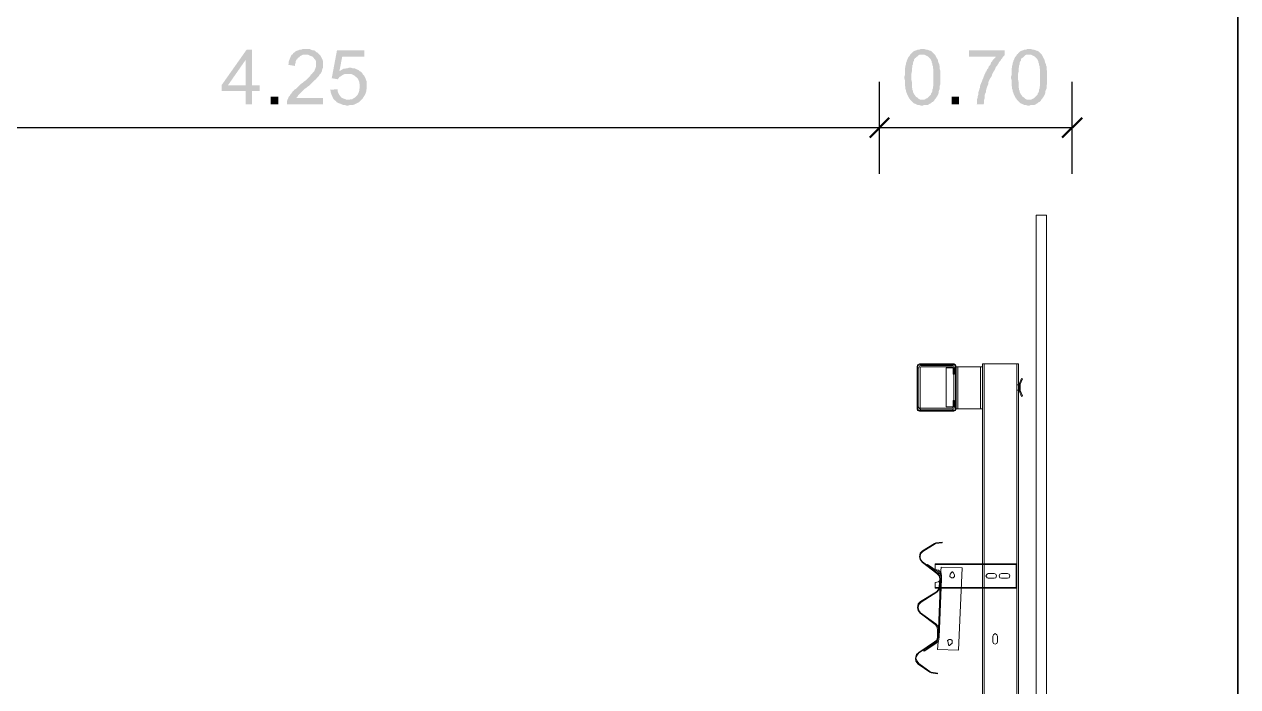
# Model space of a CAD drawing. Header units: millimetres. Extents: x -35.3 to 0.3, y 0.4 to 20.6.
# Drawn here: x -23.047 to -21.313, y 17.907 to 18.854 of the extents above; entities that cross this region are included whole.
import ezdxf

# ---------------------------------------------------------------- set-up
doc = ezdxf.new("R2010")
doc.units = ezdxf.units.MM
for name, color, linetype in [('Layer1', 3, 'Continuous'), ('PDF _Geometria', 7, 'Continuous'), ('PDF _Riempimenti solidi', 7, 'Continuous')]:
    doc.layers.add(name, color=color, linetype=linetype)

msp = doc.modelspace()

# ---------------------------------------------------------------- hatches: boundary and pattern name
at = {"layer": 'PDF _Riempimenti solidi', "transparency": 33554559}
for points in [[(-22.7218, 18.8177), (-22.7293, 18.8177), (-22.7652, 18.7668), (-22.7652, 18.7585), (-22.731, 18.7585), (-22.731, 18.7393), (-22.7218, 18.7393), (-22.7218, 18.7585), (-22.711, 18.7585), (-22.711, 18.7668), (-22.756, 18.7668), (-22.731, 18.8027)], [(-22.7218, 18.8177), (-22.731, 18.8027), (-22.731, 18.7668), (-22.756, 18.7668), (-22.7218, 18.7668)], [(-22.6252, 18.8102), (-22.6443, 18.8102), (-22.641, 18.8102), (-22.6393, 18.8093), (-22.6377, 18.8085), (-22.6352, 18.8077), (-22.6343, 18.8068), (-22.6335, 18.806), (-22.6327, 18.8043), (-22.631, 18.8027), (-22.6302, 18.801), (-22.6302, 18.7935), (-22.631, 18.791), (-22.6318, 18.7893), (-22.6327, 18.7868), (-22.6343, 18.7852), (-22.6352, 18.7843), (-22.636, 18.7827), (-22.6377, 18.7818), (-22.6385, 18.7802), (-22.6402, 18.7785), (-22.6418, 18.7768), (-22.6435, 18.7752), (-22.6452, 18.7735), (-22.6477, 18.7718), (-22.6493, 18.7702), (-22.6518, 18.7685), (-22.6535, 18.7668), (-22.6552, 18.7652), (-22.6585, 18.7618), (-22.6602, 18.761), (-22.6618, 18.7593), (-22.6635, 18.7577), (-22.6643, 18.7568), (-22.6652, 18.7552), (-22.6668, 18.7535), (-22.6677, 18.7518), (-22.6693, 18.7502), (-22.6702, 18.7477), (-22.671, 18.746), (-22.6718, 18.7435), (-22.6718, 18.7393), (-22.6202, 18.7393), (-22.6202, 18.7485), (-22.6585, 18.7485), (-22.6568, 18.7502), (-22.656, 18.7518), (-22.6543, 18.7535), (-22.6535, 18.7543), (-22.6527, 18.7552), (-22.651, 18.7568), (-22.6477, 18.7602), (-22.646, 18.7618), (-22.6435, 18.7635), (-22.6427, 18.7643), (-22.6402, 18.766), (-22.6385, 18.7677), (-22.6368, 18.7693), (-22.6335, 18.7727), (-22.6318, 18.7743), (-22.6302, 18.7752), (-22.6293, 18.7768), (-22.626, 18.7802), (-22.6252, 18.7818), (-22.6235, 18.7835), (-22.6218, 18.7868), (-22.6218, 18.7877), (-22.621, 18.7902), (-22.6202, 18.7918), (-22.6202, 18.801), (-22.621, 18.8035), (-22.6235, 18.8085)], [(-22.6443, 18.8185), (-22.6493, 18.8185), (-22.651, 18.8177), (-22.6535, 18.8177), (-22.6552, 18.8168), (-22.6577, 18.816), (-22.6593, 18.8152), (-22.661, 18.8135), (-22.6627, 18.8127), (-22.6635, 18.811), (-22.6652, 18.8102), (-22.666, 18.8085), (-22.6668, 18.8068), (-22.6677, 18.8043), (-22.6685, 18.8027), (-22.6693, 18.8002), (-22.6693, 18.7977), (-22.6702, 18.796), (-22.6602, 18.7943), (-22.6602, 18.7968), (-22.6593, 18.7993), (-22.6593, 18.801), (-22.6585, 18.8027), (-22.6568, 18.8043), (-22.656, 18.806), (-22.6543, 18.8068), (-22.6527, 18.8085), (-22.651, 18.8093), (-22.6493, 18.8102), (-22.6252, 18.8102), (-22.6268, 18.8118), (-22.6285, 18.8135), (-22.6302, 18.8143), (-22.6318, 18.816), (-22.6335, 18.8168), (-22.6352, 18.8168), (-22.6377, 18.8177), (-22.6393, 18.8185), (-22.6418, 18.8185)], [(-22.561, 18.8168), (-22.6002, 18.8168), (-22.6077, 18.7768), (-22.5993, 18.7752), (-22.5977, 18.7768), (-22.5968, 18.7785), (-22.5952, 18.7793), (-22.5927, 18.781), (-22.591, 18.7818), (-22.5893, 18.7827), (-22.5843, 18.7827), (-22.5643, 18.7843), (-22.566, 18.786), (-22.5968, 18.7868), (-22.5927, 18.8077), (-22.561, 18.8077)], [(-21.781, 18.8102), (-21.7818, 18.8085), (-21.7835, 18.8068), (-21.7843, 18.8052), (-21.7852, 18.8027), (-21.786, 18.801), (-21.786, 18.8002), (-21.7868, 18.7985), (-21.7868, 18.7968), (-21.7877, 18.7943), (-21.7877, 18.7927), (-21.7885, 18.7902), (-21.7885, 18.781), (-21.7893, 18.7785), (-21.7893, 18.7768), (-21.7885, 18.7743), (-21.7885, 18.766), (-21.7877, 18.7643), (-21.7877, 18.7618), (-21.7868, 18.7593), (-21.7868, 18.7577), (-21.786, 18.756), (-21.7852, 18.7535), (-21.7843, 18.7518), (-21.7827, 18.7485), (-21.7818, 18.7477), (-21.781, 18.746), (-21.7802, 18.7452), (-21.7635, 18.746), (-21.766, 18.746), (-21.7677, 18.7468), (-21.7693, 18.7477), (-21.771, 18.7493), (-21.7727, 18.7502), (-21.7743, 18.7527), (-21.7752, 18.7535), (-21.7768, 18.7568), (-21.7768, 18.7585), (-21.7777, 18.7602), (-21.7777, 18.7618), (-21.7785, 18.7643), (-21.7785, 18.7718), (-21.7793, 18.7752), (-21.7793, 18.7827), (-21.7785, 18.786), (-21.7785, 18.791), (-21.7777, 18.7927), (-21.7777, 18.7952), (-21.7768, 18.7968), (-21.7768, 18.7993), (-21.776, 18.801), (-21.7752, 18.8018), (-21.7752, 18.8035), (-21.7743, 18.8052), (-21.7727, 18.806), (-21.771, 18.8077), (-21.7693, 18.8093), (-21.7677, 18.8102), (-21.7635, 18.8102)], [(-21.7635, 18.8185), (-21.766, 18.8185), (-21.7677, 18.8177), (-21.7702, 18.8177), (-21.7718, 18.8168), (-21.7743, 18.816), (-21.776, 18.8152), (-21.7777, 18.8135), (-21.7793, 18.8118), (-21.781, 18.8102), (-21.7602, 18.8102), (-21.7552, 18.8077), (-21.7535, 18.806), (-21.7518, 18.8043), (-21.7518, 18.8035), (-21.751, 18.8027), (-21.7502, 18.801), (-21.7502, 18.7993), (-21.7493, 18.7977), (-21.7493, 18.796), (-21.7485, 18.7943), (-21.7485, 18.7918), (-21.7477, 18.7893), (-21.7477, 18.766), (-21.7485, 18.7643), (-21.7485, 18.7618), (-21.7493, 18.7602), (-21.7493, 18.7577), (-21.7502, 18.756), (-21.751, 18.7552), (-21.751, 18.7535), (-21.7518, 18.7527), (-21.7527, 18.7518), (-21.756, 18.7485), (-21.7577, 18.7477), (-21.761, 18.746), (-21.7635, 18.746), (-21.7802, 18.7452), (-21.7785, 18.7435), (-21.7777, 18.7427), (-21.776, 18.741), (-21.7735, 18.7402), (-21.7702, 18.7385), (-21.7677, 18.7385), (-21.766, 18.7377), (-21.7627, 18.7377), (-21.761, 18.7385), (-21.756, 18.7385), (-21.7527, 18.7402), (-21.7502, 18.7418), (-21.7493, 18.7427), (-21.7485, 18.7427), (-21.7468, 18.7443), (-21.746, 18.746), (-21.7443, 18.7477), (-21.7435, 18.7493), (-21.7418, 18.7518), (-21.741, 18.7535), (-21.7402, 18.756), (-21.7402, 18.7577), (-21.7393, 18.7602), (-21.7385, 18.7618), (-21.7385, 18.766), (-21.7377, 18.7685), (-21.7377, 18.7868), (-21.7385, 18.7893), (-21.7385, 18.7935), (-21.7393, 18.7952), (-21.7393, 18.7968), (-21.7402, 18.7985), (-21.741, 18.801), (-21.741, 18.8027), (-21.7427, 18.8052), (-21.7435, 18.8068), (-21.7452, 18.8102), (-21.7468, 18.8118), (-21.7485, 18.8135), (-21.7502, 18.8152), (-21.7518, 18.816), (-21.7527, 18.816), (-21.7543, 18.8168), (-21.7568, 18.8177), (-21.7585, 18.8177), (-21.761, 18.8185)], [(-21.646, 18.8168), (-21.6968, 18.8168), (-21.6968, 18.8077), (-21.6577, 18.8077), (-21.6585, 18.8077), (-21.6593, 18.806), (-21.6627, 18.8027), (-21.6635, 18.801), (-21.6652, 18.7993), (-21.666, 18.7968), (-21.6668, 18.7952), (-21.6685, 18.7935), (-21.6693, 18.791), (-21.671, 18.7893), (-21.6718, 18.7868), (-21.6727, 18.786), (-21.6735, 18.7843), (-21.6743, 18.7827), (-21.6752, 18.7802), (-21.676, 18.7785), (-21.6768, 18.776), (-21.6777, 18.7743), (-21.6785, 18.7718), (-21.6793, 18.7702), (-21.6802, 18.7677), (-21.681, 18.766), (-21.681, 18.7635), (-21.6818, 18.7618), (-21.6818, 18.761), (-21.6827, 18.7585), (-21.6835, 18.756), (-21.6835, 18.7535), (-21.6843, 18.751), (-21.6843, 18.7493), (-21.6852, 18.7468), (-21.6852, 18.741), (-21.686, 18.7393), (-21.676, 18.7393), (-21.6752, 18.7418), (-21.6752, 18.746), (-21.6743, 18.7485), (-21.6743, 18.7527), (-21.6735, 18.7552), (-21.6727, 18.7568), (-21.6727, 18.7593), (-21.6718, 18.761), (-21.6718, 18.7618), (-21.671, 18.7643), (-21.6702, 18.766), (-21.6693, 18.7685), (-21.6693, 18.7702), (-21.6685, 18.7727), (-21.6668, 18.776), (-21.6652, 18.7785), (-21.6643, 18.7802), (-21.6635, 18.7827), (-21.6627, 18.7843), (-21.6618, 18.786), (-21.6602, 18.7885), (-21.6593, 18.7902), (-21.6585, 18.7927), (-21.6568, 18.7943), (-21.656, 18.796), (-21.6543, 18.7985), (-21.6535, 18.8002), (-21.6518, 18.8018), (-21.651, 18.8035), (-21.6493, 18.8052), (-21.6485, 18.8068), (-21.6468, 18.8085), (-21.646, 18.8093)], [(-21.6285, 18.8102), (-21.6293, 18.8085), (-21.631, 18.8068), (-21.6318, 18.8052), (-21.6327, 18.8027), (-21.6335, 18.801), (-21.6335, 18.8002), (-21.6343, 18.7985), (-21.6343, 18.7968), (-21.6352, 18.7943), (-21.6352, 18.7927), (-21.636, 18.7902), (-21.636, 18.781), (-21.6368, 18.7785), (-21.6368, 18.7768), (-21.636, 18.7743), (-21.636, 18.766), (-21.6352, 18.7643), (-21.6352, 18.7618), (-21.6343, 18.7593), (-21.6343, 18.7577), (-21.6335, 18.756), (-21.6327, 18.7535), (-21.6318, 18.7518), (-21.631, 18.7502), (-21.6302, 18.7485), (-21.6293, 18.7477), (-21.6285, 18.746), (-21.6277, 18.7452), (-21.611, 18.746), (-21.6135, 18.746), (-21.6152, 18.7468), (-21.6168, 18.7477), (-21.6185, 18.7493), (-21.6202, 18.7502), (-21.6218, 18.7527), (-21.6227, 18.7535), (-21.6243, 18.7568), (-21.6243, 18.7585), (-21.6252, 18.7602), (-21.6252, 18.7618), (-21.626, 18.7643), (-21.626, 18.7718), (-21.6268, 18.7752), (-21.6268, 18.7827), (-21.626, 18.786), (-21.626, 18.791), (-21.6252, 18.7927), (-21.6252, 18.7952), (-21.6243, 18.7968), (-21.6243, 18.7993), (-21.6235, 18.801), (-21.6227, 18.8018), (-21.6227, 18.8035), (-21.6218, 18.8052), (-21.6202, 18.806), (-21.6185, 18.8077), (-21.6168, 18.8093), (-21.6152, 18.8102), (-21.611, 18.8102)], [(-21.611, 18.8185), (-21.6135, 18.8185), (-21.6152, 18.8177), (-21.6177, 18.8177), (-21.6193, 18.8168), (-21.6218, 18.816), (-21.6235, 18.8152), (-21.6252, 18.8135), (-21.6268, 18.8118), (-21.6285, 18.8102), (-21.6077, 18.8102), (-21.6027, 18.8077), (-21.601, 18.806), (-21.5993, 18.8043), (-21.5993, 18.8035), (-21.5985, 18.8027), (-21.5977, 18.801), (-21.5977, 18.7993), (-21.5968, 18.7977), (-21.5968, 18.796), (-21.596, 18.7943), (-21.596, 18.7918), (-21.5952, 18.7893), (-21.5952, 18.766), (-21.596, 18.7643), (-21.596, 18.7618), (-21.5968, 18.7602), (-21.5968, 18.7577), (-21.5977, 18.756), (-21.5985, 18.7552), (-21.5985, 18.7535), (-21.5993, 18.7527), (-21.6002, 18.7518), (-21.6035, 18.7485), (-21.6052, 18.7477), (-21.6085, 18.746), (-21.611, 18.746), (-21.6277, 18.7452), (-21.626, 18.7435), (-21.6252, 18.7427), (-21.6235, 18.741), (-21.621, 18.7402), (-21.6177, 18.7385), (-21.6152, 18.7385), (-21.6135, 18.7377), (-21.6102, 18.7377), (-21.6085, 18.7385), (-21.6035, 18.7385), (-21.6002, 18.7402), (-21.5977, 18.7418), (-21.5968, 18.7427), (-21.596, 18.7427), (-21.5943, 18.7443), (-21.5935, 18.746), (-21.5918, 18.7477), (-21.591, 18.7493), (-21.5893, 18.7518), (-21.5885, 18.7535), (-21.5877, 18.756), (-21.5877, 18.7577), (-21.5868, 18.7602), (-21.586, 18.7618), (-21.586, 18.766), (-21.5852, 18.7685), (-21.5852, 18.7868), (-21.586, 18.7893), (-21.586, 18.7935), (-21.5868, 18.7952), (-21.5868, 18.7968), (-21.5877, 18.7985), (-21.5885, 18.801), (-21.5885, 18.8027), (-21.5902, 18.8052), (-21.5918, 18.8085), (-21.5927, 18.8102), (-21.596, 18.8135), (-21.5977, 18.8152), (-21.5993, 18.816), (-21.6002, 18.816), (-21.6018, 18.8168), (-21.6043, 18.8177), (-21.606, 18.8177), (-21.6085, 18.8185)], [(-22.5818, 18.7918), (-22.5827, 18.7918), (-22.5852, 18.791), (-22.5868, 18.791), (-22.5893, 18.7902), (-22.591, 18.7902), (-22.5927, 18.7893), (-22.5952, 18.7877), (-22.5968, 18.7868), (-22.566, 18.786), (-22.5677, 18.7868), (-22.5693, 18.7885), (-22.5718, 18.7893), (-22.5735, 18.7902), (-22.5752, 18.791), (-22.5777, 18.791), (-22.5802, 18.7918)], [(-22.5643, 18.7843), (-22.5843, 18.7827), (-22.5793, 18.7827), (-22.5777, 18.7818), (-22.576, 18.781), (-22.5743, 18.7793), (-22.5727, 18.7785), (-22.5718, 18.7777), (-22.5702, 18.776), (-22.5693, 18.7735), (-22.5685, 18.7718), (-22.5685, 18.7702), (-22.5677, 18.7677), (-22.5677, 18.7627), (-22.5685, 18.7602), (-22.5685, 18.7585), (-22.5693, 18.756), (-22.571, 18.7527), (-22.5727, 18.751), (-22.5743, 18.7493), (-22.576, 18.7485), (-22.5785, 18.7468), (-22.5802, 18.7468), (-22.5827, 18.746), (-22.5843, 18.746), (-22.5652, 18.746), (-22.5635, 18.7477), (-22.5627, 18.7493), (-22.561, 18.7518), (-22.5593, 18.7552), (-22.5585, 18.7577), (-22.5585, 18.7593), (-22.5577, 18.7618), (-22.5577, 18.7718), (-22.5585, 18.7735), (-22.5593, 18.776), (-22.5618, 18.781), (-22.5635, 18.7827)], [(-22.5993, 18.761), (-22.6102, 18.7602), (-22.6093, 18.7585), (-22.6093, 18.7568), (-22.6085, 18.7543), (-22.6077, 18.7527), (-22.6068, 18.7502), (-22.606, 18.7485), (-22.6052, 18.7468), (-22.6035, 18.7452), (-22.6018, 18.7443), (-22.601, 18.7427), (-22.5977, 18.741), (-22.5952, 18.7402), (-22.5935, 18.7393), (-22.591, 18.7385), (-22.5893, 18.7385), (-22.5868, 18.7377), (-22.5843, 18.7377), (-22.5818, 18.7385), (-22.5777, 18.7385), (-22.5752, 18.7393), (-22.5735, 18.7402), (-22.5718, 18.741), (-22.5702, 18.7418), (-22.5685, 18.7427), (-22.5652, 18.746), (-22.5868, 18.746), (-22.5885, 18.7468), (-22.591, 18.7477), (-22.5927, 18.7485), (-22.5943, 18.7493), (-22.5952, 18.751), (-22.5968, 18.7527), (-22.5977, 18.7543), (-22.5985, 18.756), (-22.5993, 18.7585)], [(-22.6843, 18.7393), (-22.6843, 18.7502), (-22.6952, 18.7502), (-22.6952, 18.7393)], [(-21.711, 18.7393), (-21.711, 18.7502), (-21.7218, 18.7502), (-21.7218, 18.7393)]]:
    msp.add_hatch(color=256, dxfattribs=at).paths.add_polyline_path(points)

# ---------------------------------------------------------------- linework, layer by layer
at = {"layer": 'Layer1'}
msp.add_polyline3d([(-21.3127, 15.0889, 2.5646), (-21.3127, 20.5569, 2.4436), (-21.3127, 20.5489, 2.0829), (-21.3127, 17.4314, 0.3012), (-21.3127, 17.4314, -1.0771), (-21.3127, 15.0889, -1.0771)], close=True, dxfattribs=at)
at = {"layer": 'PDF _Geometria', "lineweight": 25}
for points in [[(-21.8252, 18.7718), (-21.8252, 18.6402)], [(-21.5493, 18.6402), (-21.5493, 18.7718)], [(-21.5493, 18.706), (-21.7585, 18.706), (-21.8252, 18.706), (-21.891, 18.706), (-23.4985, 18.706), (-25.1052, 18.706), (-25.171, 18.706), (-25.2377, 18.706), (-25.4468, 18.706)]]:
    msp.add_lwpolyline(points, dxfattribs=at)
at = {"layer": 'PDF _Geometria', "lineweight": 50}
for points in [[(-21.811, 18.7202), (-21.8385, 18.6918)], [(-21.5635, 18.6918), (-21.5352, 18.7202)]]:
    msp.add_lwpolyline(points, dxfattribs=at)
at = {"layer": 'PDF _Geometria', "lineweight": 9}
for points in [[(-21.6777, 17.8685), (-21.631, 17.8685), (-21.626, 17.8543), (-21.601, 17.7935), (-21.601, 18.581), (-21.586, 18.581), (-21.586, 17.7935), (-21.601, 17.7935)], [(-21.7152, 18.3043), (-21.716, 18.3018), (-21.7185, 18.301), (-21.7677, 18.301), (-21.7702, 18.3018), (-21.771, 18.3043), (-21.771, 18.3643), (-21.7702, 18.3668), (-21.7677, 18.3685), (-21.7185, 18.3685), (-21.716, 18.3668), (-21.7152, 18.3643), (-21.7152, 18.3043), (-21.6777, 18.3043)], [(-21.716, 18.3627), (-21.7293, 18.3627), (-21.7293, 18.3068), (-21.716, 18.3068)], [(-21.7185, 18.3627), (-21.7185, 18.3068)], [(-21.7152, 18.3643), (-21.6777, 18.3643)], [(-21.7127, 18.3643), (-21.7127, 18.3043)], [(-21.6802, 18.3043), (-21.6802, 18.3643)], [(-21.626, 17.7935), (-21.626, 18.3685), (-21.6777, 18.3685), (-21.6777, 17.7935)], [(-21.6752, 17.7935), (-21.6752, 18.3685)], [(-21.6285, 17.7935), (-21.6285, 18.3685)], [(-21.6285, 18.3385), (-21.626, 18.3385)], [(-21.6285, 18.331), (-21.626, 18.331)], [(-21.7452, 18.0818), (-21.6293, 18.0818)], [(-21.741, 17.971), (-21.7418, 17.9602), (-21.7118, 17.9593), (-21.7068, 18.0768), (-21.7368, 18.0777), (-21.7377, 18.0677)], [(-21.6868, 18.0827), (-21.6868, 18.0818)], [(-21.6852, 18.0827), (-21.6852, 18.0818)], [(-21.7452, 18.0485), (-21.6293, 18.0485)], [(-21.7385, 18.0518), (-21.7385, 18.0435)], [(-21.6868, 18.0485), (-21.6868, 18.0477)], [(-21.6852, 18.0485), (-21.6852, 18.0477)]]:
    msp.add_lwpolyline(points, dxfattribs=at)
for points in [[(-21.7677, 18.3668), (-21.7693, 18.366), (-21.7702, 18.3643), (-21.7702, 18.3043), (-21.7693, 18.3027), (-21.7677, 18.3018), (-21.7185, 18.3018), (-21.7168, 18.3027), (-21.716, 18.3043), (-21.716, 18.3643), (-21.7168, 18.366), (-21.7185, 18.3668)], [(-21.7177, 18.316), (-21.7177, 18.3068), (-21.7185, 18.3043), (-21.721, 18.3027), (-21.7652, 18.3027), (-21.7677, 18.3043), (-21.7693, 18.3068), (-21.7693, 18.3618), (-21.7677, 18.3652), (-21.7652, 18.366), (-21.721, 18.366), (-21.7185, 18.3652), (-21.7177, 18.3627), (-21.7177, 18.3618), (-21.7177, 18.3535), (-21.7193, 18.3535), (-21.7193, 18.3618), (-21.7193, 18.3627), (-21.7202, 18.3635), (-21.721, 18.3643), (-21.7652, 18.3643), (-21.7668, 18.3635), (-21.7668, 18.3052), (-21.721, 18.3052), (-21.7202, 18.3052), (-21.7193, 18.3068), (-21.7193, 18.316)], [(-21.6218, 18.3477), (-21.6202, 18.3468), (-21.6235, 18.3393), (-21.6235, 18.3302), (-21.6202, 18.3227), (-21.6218, 18.3218), (-21.6252, 18.3302), (-21.6252, 18.3393)], [(-21.7452, 17.996), (-21.7668, 18.0118), (-21.7693, 18.016), (-21.7702, 18.0202), (-21.7693, 18.0252), (-21.766, 18.0285), (-21.7435, 18.0427), (-21.7402, 18.046), (-21.7393, 18.0502), (-21.7385, 18.061), (-21.7393, 18.0652), (-21.7427, 18.0685), (-21.7635, 18.0843), (-21.7668, 18.0885), (-21.7677, 18.0927), (-21.7668, 18.0977), (-21.7635, 18.101), (-21.746, 18.1118), (-21.7443, 18.1127), (-21.7352, 18.1135), (-21.7352, 18.1127), (-21.7443, 18.1118), (-21.7452, 18.111), (-21.7627, 18.1002), (-21.766, 18.0968), (-21.7668, 18.0927), (-21.766, 18.0885), (-21.7635, 18.0852), (-21.7418, 18.0693), (-21.7385, 18.0652), (-21.7377, 18.061), (-21.7385, 18.0502), (-21.7393, 18.046), (-21.7427, 18.0418), (-21.7652, 18.0277), (-21.7685, 18.0243), (-21.7693, 18.0202), (-21.7685, 18.016), (-21.766, 18.0127), (-21.7443, 17.9968), (-21.741, 17.9927), (-21.7402, 17.9885), (-21.741, 17.9777), (-21.7418, 17.9735), (-21.7452, 17.9702), (-21.7685, 17.9552), (-21.771, 17.9518), (-21.7727, 17.9477), (-21.771, 17.9435), (-21.7685, 17.9402), (-21.7527, 17.9285), (-21.751, 17.9277), (-21.7418, 17.926), (-21.7418, 17.9252), (-21.751, 17.9268), (-21.7527, 17.9277), (-21.7693, 17.9393), (-21.7727, 17.9435), (-21.7735, 17.9477), (-21.7718, 17.9527), (-21.7685, 17.956), (-21.746, 17.971), (-21.7427, 17.9735), (-21.7418, 17.9777), (-21.7418, 17.9885), (-21.7427, 17.9927)], [(-21.7377, 18.061), (-21.7385, 18.0652), (-21.7418, 18.0693), (-21.7568, 18.081), (-21.756, 18.0818), (-21.741, 18.071), (-21.7368, 18.066), (-21.736, 18.061), (-21.7393, 17.9777), (-21.7402, 17.9718), (-21.7443, 17.9685), (-21.761, 17.9577), (-21.7618, 17.9593), (-21.7452, 17.9693), (-21.7418, 17.9735), (-21.741, 17.9777)], [(-21.7452, 18.056), (-21.7402, 18.0568), (-21.7368, 18.0602), (-21.736, 18.0652), (-21.7368, 18.0693), (-21.7402, 18.0735), (-21.7452, 18.0743), (-21.7452, 18.0827), (-21.6293, 18.0827), (-21.6293, 18.0477), (-21.7452, 18.0477)], [(-21.7218, 18.0702), (-21.721, 18.071), (-21.7202, 18.071), (-21.7193, 18.0702), (-21.7177, 18.0668), (-21.7177, 18.0643), (-21.7193, 18.0627), (-21.7218, 18.0627), (-21.7243, 18.0643), (-21.7235, 18.0677)], [(-21.661, 18.0618), (-21.6693, 18.0618), (-21.671, 18.0627), (-21.6727, 18.0652), (-21.671, 18.0677), (-21.6693, 18.0685), (-21.661, 18.0685), (-21.6585, 18.0677), (-21.6577, 18.0652), (-21.6585, 18.0627)], [(-21.6418, 18.0618), (-21.6502, 18.0618), (-21.6527, 18.0627), (-21.6535, 18.0652), (-21.6527, 18.0677), (-21.6502, 18.0685), (-21.6418, 18.0685), (-21.6393, 18.0677), (-21.6385, 18.0652), (-21.6393, 18.0627)], [(-21.726, 17.9668), (-21.7268, 17.9702), (-21.7277, 17.9727), (-21.7252, 17.9743), (-21.7227, 17.9743), (-21.721, 17.9727), (-21.721, 17.9693), (-21.7235, 17.9668), (-21.7243, 17.966), (-21.7252, 17.966)], [(-21.6627, 17.971), (-21.6627, 17.9793), (-21.6618, 17.981), (-21.6593, 17.9827), (-21.6568, 17.981), (-21.656, 17.9793), (-21.656, 17.971), (-21.6568, 17.9685), (-21.6593, 17.9677), (-21.6618, 17.9685)]]:
    msp.add_lwpolyline(points, close=True, dxfattribs=at)

doc.saveas('drawing.dxf')
